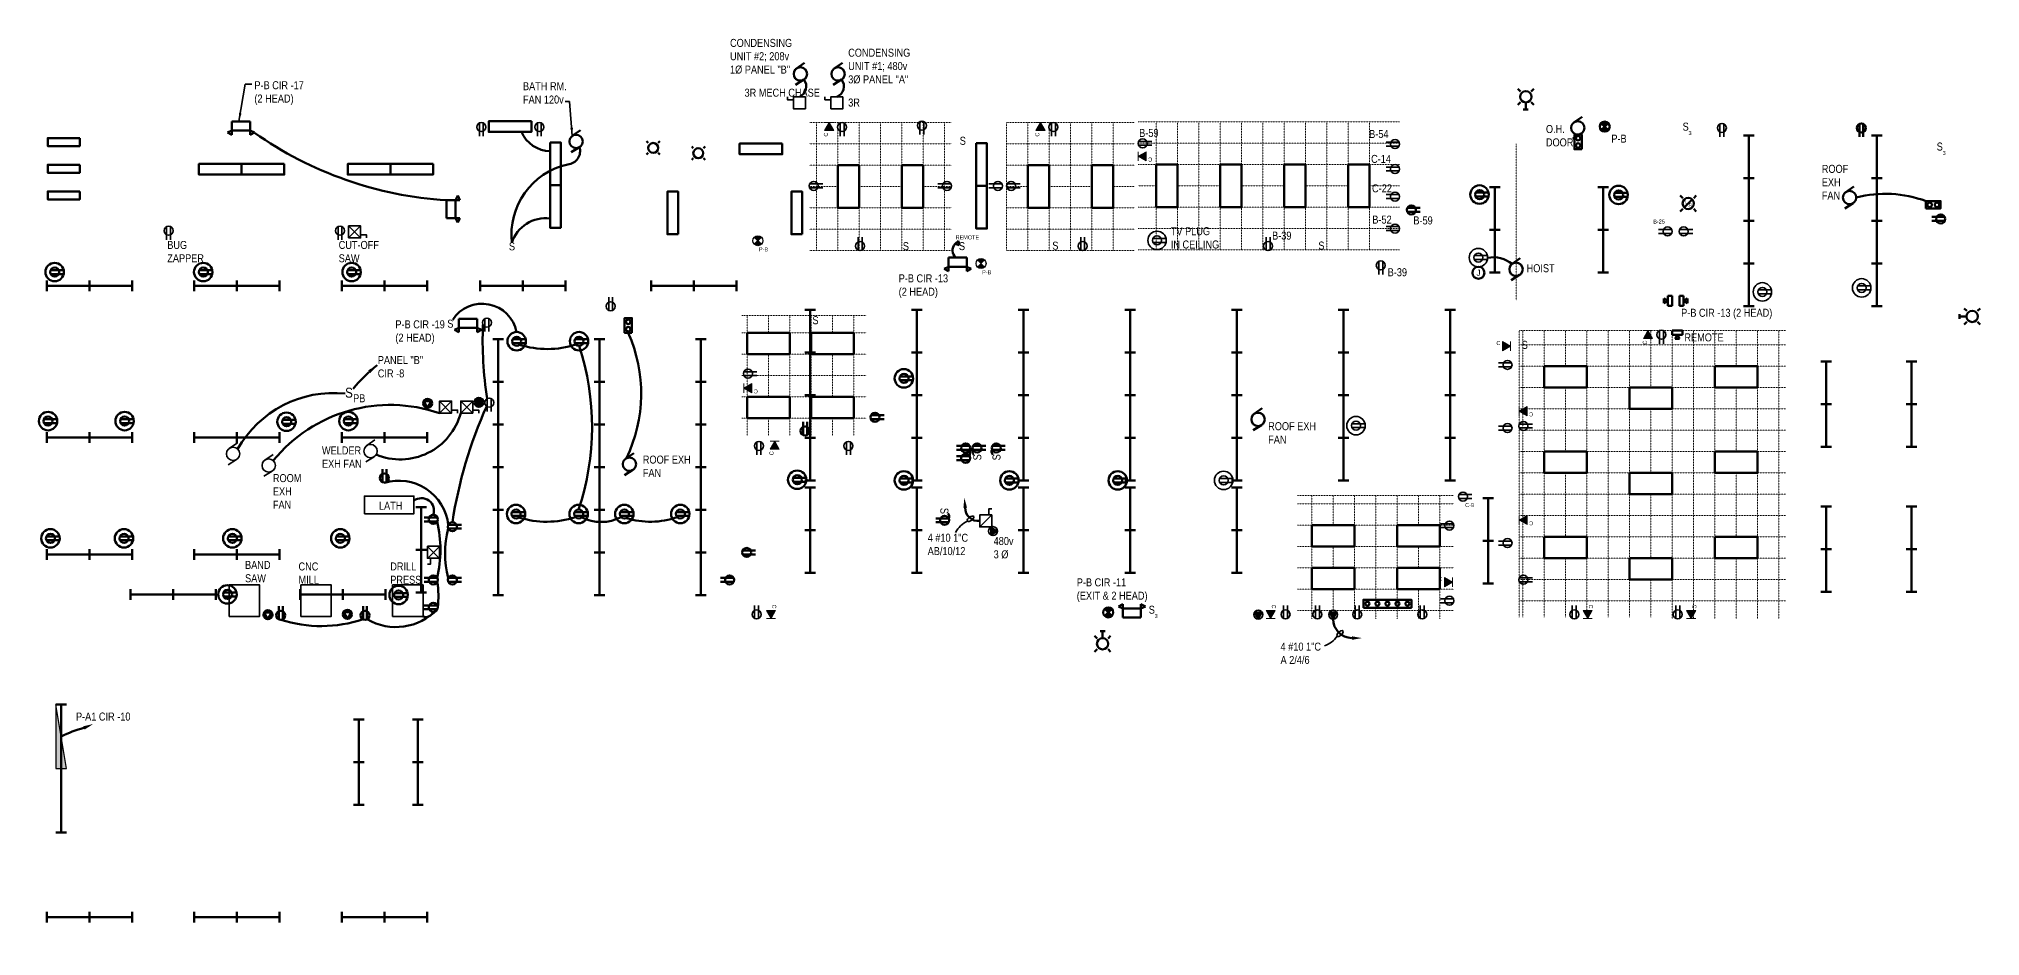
# Model space of a CAD drawing. Header units: inches. Extents: x 8 to 2211, y 16 to 2401.
# Drawn here: x 27 to 2211, y 1391 to 2401 of the extents above; entities that cross this region are included whole.
import ezdxf
from ezdxf.enums import TextEntityAlignment as Align

# ---------------------------------------------------------------- set-up
doc = ezdxf.new("R2010")
doc.units = ezdxf.units.IN
doc.header["$LTSCALE"] = 0.25
doc.header["$MEASUREMENT"] = 0
doc.linetypes.add('HIDDEN', pattern=[0.375, 0.25, -0.125])
for name, color, linetype, lineweight in [('A-CLNG', 13, 'HIDDEN', 15), ('E-LITE', 50, 'Continuous', 50), ('E-LITE-CIRC', 20, 'Continuous', 50), ('E-LITE-FLOR', 6, 'Continuous', 50), ('E-LITE-SWCH', 5, 'Continuous', 35), ('E-LITE-TEXT', 191, 'Continuous', 35), ('E-POWR', 4, 'Continuous', 50), ('E-POWR-CIRC', 4, 'Continuous', 50), ('E-POWR-DEVC', 2, 'Continuous', 35), ('E-POWR-IDEN', 3, 'Continuous', 35), ('E-POWR-RECP', 4, 'Continuous', 35)]:
    doc.layers.add(name, color=color, linetype=linetype, lineweight=lineweight)
doc.layers.add('E-LITE-EXIT', color=3, linetype='Continuous')
doc.layers.add('LG_SECDET', color=1, linetype='Continuous')
doc.styles.add('NOTE', font='ARIALN.TTF', dxfattribs={"height": 0.09375})
doc.styles.add('romans96', font='romans.shx', dxfattribs={"height": 9})
doc.dimstyles.new('pfe-dim-96', dxfattribs={"dimscale": 96, "dimtxt": 0.09375, "dimasz": 0.09375, "dimexe": 0.09375, "dimexo": 0.09375, "dimgap": 0.03, "dimtad": 1, "dimdec": 5, "dimzin": 2, "dimdsep": 46, "dimlunit": 4, "dimtxsty": 'romans96', "dimblk": 'ARCHTICK', "dimcen": 0.09, "dimdle": 0.09375, "dimclrd": 256, "dimclre": 256, "dimclrt": 256, "dimadec": 0, "dimazin": 0, "dimtfac": 0.8, "dimtdec": 5, "dimtofl": 0, "dimtmove": 0, "dimatfit": 3, "dimfxl": 1, "dimfrac": 1, "dimtolj": 1, "dimtzin": 0, "dimlwd": -1, "dimlwe": -1, "dimarcsym": 0})

# ---------------------------------------------------------------- blocks, each defined once
blk = doc.blocks.new('s1')
at = {"style": 'NOTE'}
blk.add_text('S', height=9, dxfattribs=at).set_placement((6.3, -0.1), align=Align.MIDDLE_CENTER)
blk = doc.blocks.new('s3')
at = {"style": 'NOTE'}
blk.add_text('S', height=9, dxfattribs=at).set_placement((6.3, -0.1), align=Align.MIDDLE_CENTER)
blk.add_text('3', height=4.5, dxfattribs=at).set_placement((9.5, -5), align=Align.TOP_LEFT)
blk = doc.blocks.new('emer')
for p, q in [((-6.8, 10.1), (-10.1, 8.4)), ((-10.1, 8.4), (-6.8, 6.8)), ((-6.8, 6.8), (-6.8, 10.1)), ((-6.8, 6.8), (-6.8, 0)), ((6.8, 6.8), (-6.8, 6.8)), ((-6.8, 0), (6.8, 0)), ((6.8, 6.8), (6.8, 10.1)), ((6.8, 10.1), (10.1, 8.4)), ((10.1, 8.4), (6.8, 6.8)), ((6.8, 0), (6.8, 6.8))]:
    blk.add_line(p, q)
blk = doc.blocks.new('120v')
for p, q in [((0.5, 2.2), (15.2, 2.2)), ((0.5, -2.2), (15.2, -2.2))]:
    blk.add_line(p, q)
blk.add_circle((5.1, 0), 5.06)
blk = doc.blocks.new('rec_ceiling')
blk.add_circle((0, 0), 10.372)
blk.add_blockref('120v', (-5.0625, 0))
blk = doc.blocks.new('motor')
at = {"linetype": 'Continuous'}
for p, q in [((-0.178, 0.256), (0.201, 0.519)), ((0.165, -0.266), (-0.224, -0.509))]:
    blk.add_line(p, q, dxfattribs=at)
blk.add_circle((0, -0.001), 0.313, dxfattribs=at)
at = {"style": 'NOTE'}
blk.add_attdef('HP', text='', height=0.0938, dxfattribs=at).set_placement((0, 0), align=Align.MIDDLE_CENTER)
blk = doc.blocks.new('stop')
blk.add_lwpolyline([(4.125, -16.5), (4.125, 0), (-4.125, 0), (-4.125, -16.5)], close=True)
for centre in [(0, -4.125), (0, -12.375)]:
    blk.add_circle(centre, 2.531)
blk = doc.blocks.new('sstrb')
for p, q in [((-0.127, 0.127), (-0.187, 0.187)), ((0.094, 0.094), (-0.094, -0.094)), ((0.127, 0.127), (0.187, 0.187)), ((-0.127, -0.127), (-0.187, -0.187)), ((0.127, -0.127), (0.187, -0.187))]:
    blk.add_line(p, q)
blk.add_circle((0, 0), 0.133)
at = {"style": 'NOTE'}
for s, p in [('L', (-0.047, 0.047)), ('S', (0.047, -0.047))]:
    blk.add_text(s, height=0.0938, dxfattribs=at).set_placement(p, align=Align.MIDDLE_CENTER)
blk = doc.blocks.new('jb')
blk.add_circle((0, 0), 0.0938)
at = {"linetype": 'Continuous'}
blk.add_text('J', height=0.0938, dxfattribs=at).set_placement((0, 0), align=Align.MIDDLE_CENTER)
blk = doc.blocks.new('comm1')
blk.add_hatch(color=6).paths.add_polyline_path([(0, 0), (-9, 5.2), (-9, -5.2)])
at = {"color": 7, "linetype": 'Continuous', "lineweight": 0}
for p, q in [((-9, -5.2), (-9, 5.2)), ((-9, 5.2), (0, 0)), ((0, 0), (-9, -5.2)), ((-0.2, 0.1), (-0.2, 0.1)), ((0, -5.2), (0, 5.2))]:
    blk.add_line(p, q, dxfattribs=at)
blk.add_point((-0.2, 0.1), dxfattribs=at)
blk.add_point((-0.2, 0.1), dxfattribs=at)
at = {"style": 'NOTE'}
blk.add_text('C', height=4.5, dxfattribs=at).set_placement((-11.3, 0), align=Align.BOTTOM_RIGHT)
blk = doc.blocks.new('480')
blk.add_hatch(color=3).paths.add_polyline_path([(0.7, 2.5), (5.1, -5.1), (9.4, 2.5)])
blk.add_lwpolyline([(5.1, -5.1), (9.4, 2.5), (0.7, 2.5)], close=True)
blk.add_circle((5.1, 0), 5.06)
blk = doc.blocks.new('ARROW')
at = {"flags": 128}
blk.add_lwpolyline([(0, 0, 0, 4, 0), (-11.4, 0, 4, 4, 0)], format="xyseb", dxfattribs=at)
blk = doc.blocks.new('DCONSW')
at = {"flags": 128}
for points in [[(-0.125, 0.25), (-0.125, 0), (0.125, 0), (0.125, 0.25), (-0.125, 0.25)], [(0.125, 0.1875), (0.25, 0.1875), (0.25, 0.25)]]:
    blk.add_lwpolyline(points, dxfattribs=at)
blk = doc.blocks.new('125mos')
blk.add_lwpolyline([(-27, -4.5), (27, -4.5), (27, 4.5), (-27, 4.5)], close=True)
for centre in [(-22.5, 0), (-11.25, 0), (0, 0), (11.25, 0), (22.5, 0)]:
    blk.add_circle(centre, 2.25)
blk = doc.blocks.new('208v3')
h = blk.add_hatch(color=3)
h.paths.add_polyline_path([(10.1, 0, 0.131652), (9.4, 2.5), (5.1, -5.1, 0.414214)])
h.paths.add_polyline_path([(0.7, 2.5), (9.4, 2.5, 0.57735)])
h.paths.add_polyline_path([(0.7, 2.5, 0.131652), (0, 0, 0.414214), (5.1, -5.1)])
blk.add_lwpolyline([(5.1, -5.1), (9.4, 2.5), (0.7, 2.5)], close=True)
blk.add_circle((5.1, 0), 5.06)
blk = doc.blocks.new('_ArchTick')
at = {"color": 0, "linetype": 'ByBlock', "lineweight": 9, "const_width": 0.15}
blk.add_lwpolyline([(-0.5, -0.5), (0.5, 0.5)], dxfattribs=at)

msp = doc.modelspace()

# ---------------------------------------------------------------- hatches: boundary and pattern name
h = msp.add_hatch(color=2)
h.paths.add_polyline_path([(836.2, 2173.6), (832.2, 2169.6, 0.414214), (840.2, 2169.6)])
h.paths.add_polyline_path([(840.2, 2177.6, 0.414214), (832.2, 2177.6), (836.2, 2173.6)])
h = msp.add_hatch(color=2)
h.paths.add_polyline_path([(1087.2, 2147.9), (1083.3, 2143.9, 0.414214), (1091.2, 2143.9)])
h.paths.add_polyline_path([(1091.2, 2151.9, 0.414214), (1083.3, 2151.9), (1087.2, 2147.9)])
at = {"layer": 'E-LITE-EXIT'}
msp.add_hatch(color=256, dxfattribs=at).paths.add_polyline_path([(58.6, 1579.7), (46.6, 1651.7), (46.6, 1579.7)])
at = {"layer": 'E-LITE-FLOR'}
h = msp.add_hatch(color=2, dxfattribs=at)
h.paths.add_polyline_path([(1788.7, 2301.9), (1784.8, 2297.9, 0.414214), (1792.7, 2297.9)])
h.paths.add_polyline_path([(1792.7, 2305.9, 0.414214), (1784.8, 2305.9), (1788.7, 2301.9)])
h = msp.add_hatch(color=2, dxfattribs=at)
h.paths.add_polyline_path([(1230.3, 1755.4), (1226.4, 1751.4, 0.414214), (1234.3, 1751.4)])
h.paths.add_polyline_path([(1234.3, 1759.3, 0.414214), (1226.4, 1759.3), (1230.3, 1755.4)])

# ---------------------------------------------------------------- linework, layer by layer
at = {"color": 7, "linetype": 'Continuous'}
for p, q in [((832.2, 2169.6), (840.2, 2177.6)), ((840.2, 2169.6), (832.2, 2177.6)), ((1083.3, 2143.9), (1091.2, 2151.9)), ((1091.2, 2143.9), (1083.3, 2151.9))]:
    msp.add_line(p, q, dxfattribs=at)
for centre in [(836.2, 2173.6), (1087.2, 2147.9)]:
    msp.add_circle(centre, 5.62, dxfattribs=at)
at = {"layer": 'A-CLNG'}
for p, q in [((1054, 2306.5), (894, 2306.5)), ((902, 2162.5), (902, 2306.5)), ((926, 2162.5), (926, 2306.5)), ((950, 2162.5), (950, 2306.5)), ((974, 2162.5), (974, 2306.5)), ((998, 2162.5), (998, 2306.5)), ((1022, 2162.5), (1022, 2306.5)), ((1022, 2162.5), (1022, 2306.5)), ((1046, 2162.5), (1046, 2306.5)), ((1260, 2306.5), (1116, 2306.5)), ((1116, 2162.5), (1116, 2306.5)), ((1140, 2162.5), (1140, 2306.5)), ((1164, 2162.5), (1164, 2306.5)), ((1188, 2162.5), (1188, 2306.5)), ((1212, 2162.5), (1212, 2306.5)), ((1236, 2162.5), (1236, 2306.5)), ((1558, 2307.2), (1264, 2307.2)), ((1284.3, 2163.2), (1284.3, 2307.2)), ((1308.3, 2163.2), (1308.3, 2307.2)), ((1332.3, 2163.2), (1332.3, 2307.2)), ((1356.3, 2163.2), (1356.3, 2307.2)), ((1380.3, 2163.2), (1380.3, 2307.2)), ((1404.3, 2163.2), (1404.3, 2307.2)), ((1428.3, 2163.2), (1428.3, 2307.2)), ((1452.3, 2163.2), (1452.3, 2307.2)), ((1476.3, 2163.2), (1476.3, 2307.2)), ((1500.3, 2163.2), (1500.3, 2307.2)), ((1524.3, 2163.2), (1524.3, 2307.2)), ((1054, 2282.5), (894, 2282.5)), ((1260, 2282.5), (1116, 2282.5)), ((1558, 2283.2), (1264, 2283.2)), ((1689, 2282.4), (1689, 2106.6)), ((1054, 2258.5), (894, 2258.5)), ((1260, 2258.5), (1116, 2258.5)), ((1558, 2259.2), (1264, 2259.2)), ((926, 2234.5), (894, 2234.5)), ((998, 2234.5), (950, 2234.5)), ((1054, 2234.5), (1022, 2234.5)), ((1140, 2234.5), (1116, 2234.5)), ((1209.9, 2234.5), (1164, 2234.5)), ((1260, 2234.5), (1236, 2234.5)), ((1284.3, 2235.2), (1264, 2235.2)), ((1356.3, 2235.2), (1308.3, 2235.2)), ((1428.3, 2235.2), (1380.3, 2235.2)), ((1500.3, 2235.2), (1452.3, 2235.2)), ((1558, 2235.2), (1524.3, 2235.2)), ((1054, 2210.5), (894, 2210.5)), ((1260, 2210.5), (1116, 2210.5)), ((1558, 2211.2), (1264, 2211.2)), ((1054, 2186.5), (894, 2186.5)), ((1260, 2186.5), (1116, 2186.5)), ((1558, 2187.2), (1264, 2187.2)), ((1054, 2162.5), (894, 2162.5)), ((1260, 2162.5), (1116, 2162.5)), ((1558, 2163.2), (1264, 2163.2)), ((958, 2089.5), (818, 2089.5)), ((824, 1954.5), (824, 2089.5)), ((848, 2070), (848, 2089.5)), ((872, 1954.5), (872, 2089.5)), ((896, 1954.5), (896, 2089.5)), ((920, 2070), (920, 2089.5)), ((944, 1954.5), (944, 2089.5)), ((958, 2070), (818, 2070)), ((1692.5, 2072.5), (1692.5, 1750.2)), ((1692.5, 2072.5), (1992.2, 2072.5)), ((1692.5, 2056.5), (1992.2, 2056.5)), ((1696.5, 2072.5), (1696.5, 1750.2)), ((1720.5, 2072.5), (1720.5, 1750.2)), ((1744.5, 2072.5), (1744.5, 2032.5)), ((1768.5, 2072.5), (1768.5, 1750.2)), ((1792.5, 2072.5), (1792.5, 1750.2)), ((1816.5, 2072.5), (1816.5, 1750.2)), ((1840.5, 2072.5), (1840.5, 2008.5)), ((1864.5, 2072.5), (1864.5, 1748)), ((1888.5, 2072.5), (1888.5, 1748)), ((1912.5, 2072.5), (1912.5, 1748)), ((1936.5, 2072.5), (1936.5, 2032.5)), ((1960.5, 2072.5), (1960.5, 1748)), ((1984.5, 2072.5), (1984.5, 1748)), ((1992.2, 2072.5), (1992.2, 2072.5)), ((958, 2046), (818, 2046)), ((848, 1998), (848, 2046)), ((920, 1998), (920, 2046)), ((1692.5, 2032.5), (1992.2, 2032.5)), ((958, 2022), (818, 2022)), ((958, 1998), (818, 1998)), ((1692.5, 2008.5), (1992.2, 2008.5)), ((1744.5, 2008.5), (1744.5, 1936.5)), ((1936.5, 2008.5), (1936.5, 1936.5)), ((958, 1974), (818, 1974)), ((848, 1954.5), (848, 1974)), ((920, 1954.5), (920, 1974)), ((1692.5, 1984.5), (1992.2, 1984.5)), ((1840.5, 1984.5), (1840.5, 1912.5)), ((1692.5, 1960.5), (1992.2, 1960.5)), ((1692.5, 1936.5), (1992.2, 1936.5)), ((1692.5, 1912.5), (1992.2, 1912.5)), ((1744.5, 1912.5), (1744.5, 1840.5)), ((1936.5, 1912.5), (1936.5, 1840.5)), ((1619.2, 1887), (1443.2, 1887)), ((1459.2, 1887), (1459.2, 1748)), ((1483.2, 1887), (1483.2, 1853.7)), ((1507.2, 1887), (1507.2, 1748)), ((1531.2, 1887), (1531.2, 1748)), ((1555.2, 1887), (1555.2, 1748)), ((1579.2, 1887), (1579.2, 1853.7)), ((1603.2, 1887), (1603.2, 1748)), ((1692.5, 1888.5), (1992.2, 1888.5)), ((1840.5, 1888.5), (1840.5, 1816.5)), ((1619.2, 1877.7), (1443.2, 1877.7)), ((1692.5, 1864.5), (1992.2, 1864.5)), ((1619.2, 1853.7), (1443.2, 1853.7)), ((1692.5, 1840.5), (1992.2, 1840.5)), ((1619.2, 1829.7), (1443.2, 1829.7)), ((1483.2, 1829.7), (1483.2, 1805.7)), ((1579.2, 1829.7), (1579.2, 1805.7)), ((1692.5, 1816.5), (1992.2, 1816.5)), ((1744.5, 1816.5), (1744.5, 1750.2)), ((1936.5, 1816.5), (1936.5, 1748)), ((1619.2, 1805.7), (1443.2, 1805.7)), ((1692.5, 1792.5), (1992.2, 1792.5)), ((1840.5, 1792.5), (1840.5, 1750.2)), ((1619.2, 1781.7), (1443.2, 1781.7)), ((1483.2, 1781.7), (1483.2, 1748)), ((1579.2, 1781.7), (1579.2, 1748)), ((1619.2, 1757.7), (1443.2, 1757.7)), ((1692.5, 1768.5), (1992.2, 1768.5))]:
    msp.add_line(p, q, dxfattribs=at)
at = {"layer": 'E-LITE'}
for p, q in [((712.9, 2283.6), (711, 2285.4)), ((712.9, 2272.3), (711, 2270.4)), ((724.2, 2283.6), (726, 2285.4)), ((724.2, 2272.3), (726, 2270.4)), ((763.6, 2277.6), (761.8, 2279.5)), ((774.9, 2277.6), (776.8, 2279.5)), ((763.6, 2266.3), (761.8, 2264.5)), ((774.9, 2266.3), (776.8, 2264.5))]:
    msp.add_line(p, q, dxfattribs=at)
for centre in [(718.5, 2277.9), (769.2, 2272)]:
    msp.add_circle(centre, 5.62, dxfattribs=at)
at = {"layer": 'E-LITE-CIRC'}
for centre, radius, start, end in [((603.6, 2310.5), 36.3, 203.5517, 268.2288), ((597.3, 2159.3), 39.6, 82.4494, 162.6649)]:
    msp.add_arc(centre, radius, start, end, dxfattribs=at)
at = {"layer": 'E-LITE-EXIT'}
for p, q in [((58.6, 1579.7), (46.6, 1651.7)), ((46.6, 1651.7), (46.6, 1579.7)), ((46.6, 1579.7), (58.6, 1579.7))]:
    msp.add_line(p, q, dxfattribs=at)
at = {"layer": 'E-LITE-FLOR'}
for p, q in [((1693.9, 2341.6), (1691, 2344.5)), ((1706.1, 2341.6), (1709, 2344.5)), ((1693.9, 2329.4), (1691, 2326.5)), ((1702.8, 2321.3), (1697.2, 2321.3)), ((1700, 2329.1), (1700, 2321.3)), ((1706.1, 2329.4), (1709, 2326.5)), ((1945, 2292), (1957, 2292)), ((1951, 2292), (1951, 2100)), ((2089, 2292), (2101, 2292)), ((2095, 2292), (2095, 2100)), ((1659.3, 2233.8), (1671.3, 2233.8)), ((1665.3, 2233.8), (1665.3, 2137.8)), ((1781, 2233.8), (1793, 2233.8)), ((1787, 2233.8), (1787, 2137.8)), ((1945, 2244), (1957, 2244)), ((2089, 2244), (2101, 2244)), ((1659.3, 2185.8), (1671.3, 2185.8)), ((1781, 2185.8), (1793, 2185.8)), ((1945, 2196), (1957, 2196)), ((2089, 2196), (2101, 2196)), ((1058, 2170), (1061.8, 2173.4)), ((1058, 2170), (1062.8, 2168.4)), ((1062.8, 2168.4), (1061.8, 2173.4)), ((1945, 2148), (1957, 2148)), ((2089, 2148), (2101, 2148)), ((36.4, 2128.9), (36.4, 2116.9)), ((132.4, 2122.9), (36.4, 2122.9)), ((84.4, 2128.9), (84.4, 2116.9)), ((132.4, 2128.9), (132.4, 2116.9)), ((202.2, 2128.9), (202.2, 2116.9)), ((298.2, 2122.9), (202.2, 2122.9)), ((250.2, 2128.9), (250.2, 2116.9)), ((298.2, 2128.9), (298.2, 2116.9)), ((368.1, 2128.9), (368.1, 2116.9)), ((464.1, 2122.9), (368.1, 2122.9)), ((416.1, 2128.9), (416.1, 2116.9)), ((464.1, 2128.9), (464.1, 2116.9)), ((524, 2128.9), (524, 2116.9)), ((620, 2122.9), (524, 2122.9)), ((572, 2128.9), (572, 2116.9)), ((620, 2128.9), (620, 2116.9)), ((716, 2128.9), (716, 2116.9)), ((812, 2122.9), (716, 2122.9)), ((764, 2128.9), (764, 2116.9)), ((812, 2128.9), (812, 2116.9)), ((1659.3, 2137.8), (1671.3, 2137.8)), ((1781, 2137.8), (1793, 2137.8)), ((1859.7, 2105.9), (1855.4, 2108.5)), ((1855.4, 2108.5), (1855.4, 2103.4)), ((1859.7, 2105.9), (1855.4, 2103.4)), ((1864.5, 2111.7), (1859.7, 2111.7)), ((1859.7, 2111.7), (1859.7, 2100.2)), ((1859.7, 2100.2), (1864.5, 2100.2)), ((1864.5, 2100.2), (1864.5, 2111.7)), ((1872.7, 2100.2), (1872.7, 2111.7)), ((1872.7, 2111.7), (1877.5, 2111.7)), ((1877.5, 2100.2), (1872.7, 2100.2)), ((1877.5, 2111.7), (1877.5, 2100.2)), ((1877.5, 2105.9), (1881.8, 2108.5)), ((1877.5, 2105.9), (1881.8, 2103.4)), ((1881.8, 2108.5), (1881.8, 2103.4)), ((1945, 2100), (1957, 2100)), ((2089, 2100), (2101, 2100)), ((2196, 2094.5), (2193.1, 2097.4)), ((2208.2, 2094.5), (2211.1, 2097.4)), ((888.9, 2095.8), (900.9, 2095.8)), ((894.9, 2095.8), (894.9, 1903.8)), ((1008.9, 2095.8), (1020.9, 2095.8)), ((1014.9, 2095.8), (1014.9, 1903.8)), ((1128.9, 2095.8), (1140.9, 2095.8)), ((1134.9, 2095.8), (1134.9, 1903.8)), ((1248.9, 2095.8), (1260.9, 2095.8)), ((1254.9, 2095.8), (1254.9, 1903.8)), ((1368.9, 2095.8), (1380.9, 2095.8)), ((1374.9, 2095.8), (1374.9, 1903.8)), ((1488.9, 2095.8), (1500.9, 2095.8)), ((1494.9, 2095.8), (1494.9, 1903.8)), ((1608.9, 2095.8), (1620.9, 2095.8)), ((1614.9, 2095.8), (1614.9, 1903.8)), ((2187.9, 2091.1), (2187.9, 2085.6)), ((2195.7, 2088.4), (2187.9, 2088.4)), ((2196, 2082.3), (2193.1, 2079.4)), ((2208.2, 2082.3), (2211.1, 2079.4)), ((538, 2062.7), (550, 2062.7)), ((544, 2062.7), (544, 1774.7)), ((652, 2062.7), (664, 2062.7)), ((658, 2062.7), (658, 1774.7)), ((766, 2062.7), (778, 2062.7)), ((772, 2062.7), (772, 1774.7)), ((1876.1, 2072.5), (1864.6, 2072.5)), ((1864.6, 2072.5), (1864.6, 2067.7)), ((1864.6, 2067.7), (1876.1, 2067.7)), ((1870.3, 2067.7), (1867.8, 2063.3)), ((1867.8, 2063.3), (1872.8, 2063.3)), ((1870.3, 2067.7), (1872.8, 2063.3)), ((1876.1, 2067.7), (1876.1, 2072.5)), ((888.9, 2047.8), (900.9, 2047.8)), ((1008.9, 2047.8), (1020.9, 2047.8)), ((1128.9, 2047.8), (1140.9, 2047.8)), ((1248.9, 2047.8), (1260.9, 2047.8)), ((1368.9, 2047.8), (1380.9, 2047.8)), ((1488.9, 2047.8), (1500.9, 2047.8)), ((1608.9, 2047.8), (1620.9, 2047.8)), ((2031.8, 2037.5), (2043.8, 2037.5)), ((2037.8, 2037.5), (2037.8, 1941.5)), ((2127.8, 2037.5), (2139.8, 2037.5)), ((2133.8, 2037.5), (2133.8, 1941.5)), ((538, 2014.7), (550, 2014.7)), ((652, 2014.7), (664, 2014.7)), ((766, 2014.7), (778, 2014.7)), ((888.9, 1999.8), (900.9, 1999.8)), ((1008.9, 1999.8), (1020.9, 1999.8)), ((1128.9, 1999.8), (1140.9, 1999.8)), ((1248.9, 1999.8), (1260.9, 1999.8)), ((1368.9, 1999.8), (1380.9, 1999.8)), ((1488.9, 1999.8), (1500.9, 1999.8)), ((1608.9, 1999.8), (1620.9, 1999.8)), ((2031.8, 1989.5), (2043.8, 1989.5)), ((2127.8, 1989.5), (2139.8, 1989.5)), ((538, 1966.7), (550, 1966.7)), ((652, 1966.7), (664, 1966.7)), ((766, 1966.7), (778, 1966.7)), ((36.4, 1958), (36.4, 1946)), ((132.4, 1952), (36.4, 1952)), ((84.4, 1958), (84.4, 1946)), ((132.4, 1958), (132.4, 1946)), ((202.2, 1958), (202.2, 1946)), ((298.2, 1952), (202.2, 1952)), ((250.2, 1958), (250.2, 1946)), ((298.2, 1958), (298.2, 1946)), ((368.1, 1958), (368.1, 1946)), ((464.1, 1952), (368.1, 1952)), ((416.1, 1958), (416.1, 1946)), ((464.1, 1958), (464.1, 1946)), ((888.9, 1951.8), (900.9, 1951.8)), ((1008.9, 1951.8), (1020.9, 1951.8)), ((1128.9, 1951.8), (1140.9, 1951.8)), ((1248.9, 1951.8), (1260.9, 1951.8)), ((1368.9, 1951.8), (1380.9, 1951.8)), ((1488.9, 1951.8), (1500.9, 1951.8)), ((1608.9, 1951.8), (1620.9, 1951.8)), ((2031.8, 1941.5), (2043.8, 1941.5)), ((2127.8, 1941.5), (2139.8, 1941.5)), ((538, 1918.7), (550, 1918.7)), ((652, 1918.7), (664, 1918.7)), ((766, 1918.7), (778, 1918.7)), ((888.9, 1903.8), (900.9, 1903.8)), ((1008.9, 1903.8), (1020.9, 1903.8)), ((1128.9, 1903.8), (1140.9, 1903.8)), ((1248.9, 1903.8), (1260.9, 1903.8)), ((1368.9, 1903.8), (1380.9, 1903.8)), ((1488.9, 1903.8), (1500.9, 1903.8)), ((1608.9, 1903.8), (1620.9, 1903.8)), ((888.9, 1895.8), (900.9, 1895.8)), ((894.9, 1895.8), (894.9, 1799.8)), ((1008.9, 1895.8), (1020.9, 1895.8)), ((1014.9, 1895.8), (1014.9, 1799.8)), ((1128.9, 1895.8), (1140.9, 1895.8)), ((1134.9, 1895.8), (1134.9, 1799.8)), ((1248.9, 1895.8), (1260.9, 1895.8)), ((1254.9, 1895.8), (1254.9, 1799.8)), ((1368.9, 1895.8), (1380.9, 1895.8)), ((1374.9, 1895.8), (1374.9, 1799.8)), ((1651.7, 1883.8), (1663.7, 1883.8)), ((1657.7, 1883.8), (1657.7, 1787.8)), ((451.3, 1873.6), (463.3, 1873.6)), ((457.3, 1873.6), (457.3, 1777.6)), ((538, 1870.7), (550, 1870.7)), ((652, 1870.7), (664, 1870.7)), ((766, 1870.7), (778, 1870.7)), ((2031.8, 1874.4), (2043.8, 1874.4)), ((2037.8, 1778.4), (2037.8, 1874.4)), ((2127.8, 1874.4), (2139.8, 1874.4)), ((2133.8, 1778.4), (2133.8, 1874.4)), ((888.9, 1847.8), (900.9, 1847.8)), ((1008.9, 1847.8), (1020.9, 1847.8)), ((1128.9, 1847.8), (1140.9, 1847.8)), ((1248.9, 1847.8), (1260.9, 1847.8)), ((1368.9, 1847.8), (1380.9, 1847.8)), ((1651.7, 1835.8), (1663.7, 1835.8)), ((36.4, 1826.5), (36.4, 1814.5)), ((132.4, 1820.5), (36.4, 1820.5)), ((84.4, 1826.5), (84.4, 1814.5)), ((132.4, 1826.5), (132.4, 1814.5)), ((202.2, 1826.5), (202.2, 1814.5)), ((298.2, 1820.5), (202.2, 1820.5)), ((250.2, 1826.5), (250.2, 1814.5)), ((298.2, 1826.5), (298.2, 1814.5)), ((451.3, 1825.6), (463.3, 1825.6)), ((538, 1822.7), (550, 1822.7)), ((652, 1822.7), (664, 1822.7)), ((766, 1822.7), (778, 1822.7)), ((2031.8, 1826.4), (2043.8, 1826.4)), ((2127.8, 1826.4), (2139.8, 1826.4)), ((888.9, 1799.8), (900.9, 1799.8)), ((1008.9, 1799.8), (1020.9, 1799.8)), ((1128.9, 1799.8), (1140.9, 1799.8)), ((1248.9, 1799.8), (1260.9, 1799.8)), ((1368.9, 1799.8), (1380.9, 1799.8)), ((130.6, 1769.7), (130.6, 1781.7)), ((130.6, 1775.7), (226.6, 1775.7)), ((178.6, 1769.7), (178.6, 1781.7)), ((226.6, 1769.7), (226.6, 1781.7)), ((321.2, 1769.7), (321.2, 1781.7)), ((321.2, 1775.7), (417.2, 1775.7)), ((369.2, 1769.7), (369.2, 1781.7)), ((417.2, 1769.7), (417.2, 1781.7)), ((451.3, 1777.6), (463.3, 1777.6)), ((538, 1774.7), (550, 1774.7)), ((652, 1774.7), (664, 1774.7)), ((766, 1774.7), (778, 1774.7)), ((1651.7, 1787.8), (1663.7, 1787.8)), ((2031.8, 1778.4), (2043.8, 1778.4)), ((2127.8, 1778.4), (2139.8, 1778.4)), ((1217.9, 1726.2), (1215, 1729.1)), ((1221.2, 1734.3), (1226.8, 1734.3)), ((1224, 1726.4), (1224, 1734.3)), ((1230.1, 1726.2), (1233, 1729.1)), ((1217.9, 1714), (1215, 1711.1)), ((1230.1, 1714), (1233, 1711.1)), ((46.6, 1651.7), (58.6, 1651.7)), ((52.6, 1651.7), (52.6, 1507.7)), ((381.4, 1634.9), (393.4, 1634.9)), ((387.4, 1634.9), (387.4, 1538.9)), ((447.8, 1634.9), (459.8, 1634.9)), ((453.8, 1634.9), (453.8, 1538.9)), ((381.4, 1586.9), (393.4, 1586.9)), ((447.8, 1586.9), (459.8, 1586.9)), ((381.4, 1538.9), (393.4, 1538.9)), ((447.8, 1538.9), (459.8, 1538.9)), ((46.6, 1507.7), (58.6, 1507.7)), ((36.4, 1418.4), (36.4, 1406.4)), ((132.4, 1412.4), (36.4, 1412.4)), ((84.4, 1418.4), (84.4, 1406.4)), ((132.4, 1418.4), (132.4, 1406.4)), ((202.2, 1418.4), (202.2, 1406.4)), ((298.2, 1412.4), (202.2, 1412.4)), ((250.2, 1418.4), (250.2, 1406.4)), ((298.2, 1418.4), (298.2, 1406.4)), ((368.1, 1418.4), (368.1, 1406.4)), ((464.1, 1412.4), (368.1, 1412.4)), ((416.1, 1418.4), (416.1, 1406.4)), ((464.1, 1418.4), (464.1, 1406.4))]:
    msp.add_line(p, q, dxfattribs=at)
at = {"layer": 'E-LITE-FLOR', "color": 7, "linetype": 'Continuous'}
for p, q in [((1784.8, 2297.9), (1792.7, 2305.9)), ((1792.7, 2297.9), (1784.8, 2305.9)), ((1226.4, 1751.4), (1234.3, 1759.3)), ((1234.3, 1751.4), (1226.4, 1759.3))]:
    msp.add_line(p, q, dxfattribs=at)
at = {"layer": 'E-LITE-FLOR'}
for points in [[(581.4, 2308), (581.4, 2296), (533.4, 2296), (533.4, 2308)], [(73.4, 2289.1), (73.4, 2280.1), (37.4, 2280.1), (37.4, 2289.1)], [(602.5, 2284.1), (614.5, 2284.1), (614.5, 2236.1), (602.5, 2236.1)], [(863.7, 2282.9), (863.7, 2270.9), (815.7, 2270.9), (815.7, 2282.9)], [(1081.8, 2283.2), (1093.8, 2283.2), (1093.8, 2235.2), (1081.8, 2235.2)], [(73.4, 2259.1), (73.4, 2250.1), (37.4, 2250.1), (37.4, 2259.1)], [(255.4, 2259.9), (255.4, 2247.9), (207.4, 2247.9), (207.4, 2259.9)], [(303.4, 2259.9), (303.4, 2247.9), (255.4, 2247.9), (255.4, 2259.9)], [(422.9, 2259.9), (422.9, 2247.9), (374.9, 2247.9), (374.9, 2259.9)], [(470.9, 2259.9), (470.9, 2247.9), (422.9, 2247.9), (422.9, 2259.9)], [(73.4, 2229.1), (73.4, 2220.1), (37.4, 2220.1), (37.4, 2229.1)], [(602.5, 2236.1), (614.5, 2236.1), (614.5, 2188.1), (602.5, 2188.1)], [(746.4, 2180.8), (734.4, 2180.8), (734.4, 2228.8), (746.4, 2228.8)], [(886, 2180.8), (874, 2180.8), (874, 2228.8), (886, 2228.8)], [(1081.8, 2235.2), (1093.8, 2235.2), (1093.8, 2187.2), (1081.8, 2187.2)]]:
    msp.add_lwpolyline(points, close=True, dxfattribs=at)
at = {"layer": 'E-LITE-FLOR', "flags": 128}
for points in [[(950, 2258.5), (950, 2210.5), (926, 2210.5), (926, 2258.5)], [(1022, 2258.5), (1022, 2210.5), (998, 2210.5), (998, 2258.5)], [(1164, 2258.5), (1164, 2210.5), (1140, 2210.5), (1140, 2258.5)], [(1236, 2258.5), (1236, 2210.5), (1212, 2210.5), (1212, 2258.5)], [(1308.3, 2259.2), (1308.3, 2211.2), (1284.3, 2211.2), (1284.3, 2259.2)], [(1380.3, 2259.2), (1380.3, 2211.2), (1356.3, 2211.2), (1356.3, 2259.2)], [(1452.3, 2259.2), (1452.3, 2211.2), (1428.3, 2211.2), (1428.3, 2259.2)], [(1524.3, 2259.2), (1524.3, 2211.2), (1500.3, 2211.2), (1500.3, 2259.2)], [(824, 2070), (872, 2070), (872, 2046), (824, 2046)], [(896, 2070), (944, 2070), (944, 2046), (896, 2046)], [(1720.5, 2032.5), (1768.5, 2032.5), (1768.5, 2008.5), (1720.5, 2008.5)], [(1912.5, 2032.5), (1960.5, 2032.5), (1960.5, 2008.5), (1912.5, 2008.5)], [(824, 1998), (872, 1998), (872, 1974), (824, 1974)], [(896, 1998), (944, 1998), (944, 1974), (896, 1974)], [(1816.5, 2008.5), (1864.5, 2008.5), (1864.5, 1984.5), (1816.5, 1984.5)], [(1720.5, 1936.5), (1768.5, 1936.5), (1768.5, 1912.5), (1720.5, 1912.5)], [(1912.5, 1936.5), (1960.5, 1936.5), (1960.5, 1912.5), (1912.5, 1912.5)], [(1816.5, 1912.5), (1864.5, 1912.5), (1864.5, 1888.5), (1816.5, 1888.5)], [(1459.2, 1853.7), (1507.2, 1853.7), (1507.2, 1829.7), (1459.2, 1829.7)], [(1555.2, 1853.7), (1603.2, 1853.7), (1603.2, 1829.7), (1555.2, 1829.7)], [(1720.5, 1840.5), (1768.5, 1840.5), (1768.5, 1816.5), (1720.5, 1816.5)], [(1912.5, 1840.5), (1960.5, 1840.5), (1960.5, 1816.5), (1912.5, 1816.5)], [(1816.5, 1816.5), (1864.5, 1816.5), (1864.5, 1792.5), (1816.5, 1792.5)], [(1459.2, 1805.7), (1507.2, 1805.7), (1507.2, 1781.7), (1459.2, 1781.7)], [(1555.2, 1805.7), (1603.2, 1805.7), (1603.2, 1781.7), (1555.2, 1781.7)]]:
    msp.add_lwpolyline(points, close=True, dxfattribs=at)
at = {"layer": 'E-LITE-FLOR'}
for centre, radius in [((1700, 2335.5), 6.36), ((1788.7, 2301.9), 5.62), ((2202.1, 2088.4), 6.36), ((1230.3, 1755.4), 5.62), ((1224, 1720.1), 6.36)]:
    msp.add_circle(centre, radius, dxfattribs=at)
for centre, radius, start, end in [((511.5, 2637.1), 418.7, 234.7699, 266.5016), ((1066, 2162.7), 10.8, 137.4381, 229.5144), ((1662.9, 2119.1), 35.8, 52.464, 99.3907), ((1075.8, 1942.6), 4.56, 251.1455, 298.8946), ((1057.5, 1934.7), 17.2, 347.9058, 12.0942), ((1082.5, 1936.3), 5.02, 152.5353, 226.0352), ((1104.1, 1936.3), 5.02, 152.5353, 226.0352), ((457.8, 1869.8), 14.1, 340.1853, 127.3831), ((334.3, 1825.9), 144.8, 347.329, 12.671), ((1046.5, 1863.2), 5.02, 332.5353, 46.0352), ((1084.2, 1873), 14.8, 179.1061, 276.1758), ((378.3, 1773.6), 98.6, 352.727, 9.3892), ((345, 1888), 148, 252.0972, 288.5555), ((429, 1803), 64.1, 239.5869, 316.534), ((462.8, 1758.9), 8.71, 248.3615, 341.0913), ((1504.8, 1748), 21.5, 180.2167, 268.7123), ((105.8, 1515.2), 113.6, 104.1081, 117.8807)]:
    msp.add_arc(centre, radius, start, end, dxfattribs=at)
at = {"layer": 'E-POWR'}
for centre, radius, start, end in [((2104.6, 2095.6), 130.7, 69.6006, 104.5605), ((536.8, 2001.7), 168.1, 334.2916, 23.9671)]:
    msp.add_arc(centre, radius, start, end, dxfattribs=at)
at = {"layer": 'E-POWR-CIRC'}
for centre, radius, start, end in [((878.1, 2347.1), 12.6, 292.3146, 37.7958), ((920.4, 2347.1), 12.6, 292.3146, 37.7958), ((621.1, 2274.6), 15.2, 274.9016, 16.7286), ((639.7, 2180.5), 80.7, 102.3796, 186.7317), ((526.1, 2063.2), 39.5, 11.1356, 147.0374), ((951.5, 2061.9), 424.9, 177.6941, 188.9286), ((599.2, 2154.5), 102.8, 252.3116, 288.3317), ((357.2, 1964.1), 292.5, 341.482, 18.1912), ((512.7, 1899.9), 169.7, 128.1442, 140.9103), ((359.1, 1878.1), 124.1, 84.0365, 150.53), ((422.9, 1819.1), 169.7, 70.9905, 140.9103), ((999.1, 1777.8), 512.7, 155.8828, 171.1232), ((433.8, 1998.2), 70.7, 247.5382, 344.7966), ((432, 1847.2), 56.4, 6.9366, 106.2395), ((598.6, 1960.2), 102.8, 252.3116, 288.3317), ((659.9, 1905.2), 48.1, 242.8909, 297.7343), ((715.2, 1947.8), 90.4, 252.59, 289.4529), ((594.7, 1821.9), 110.3, 165.4539, 194.5461)]:
    msp.add_arc(centre, radius, start, end, dxfattribs=at)
at = {"layer": 'E-POWR-DEVC'}
for p, q in [((375.7, 2176.7), (389.2, 2190.2)), ((375.7, 2190.2), (389.2, 2176.7)), ((478.2, 1979.6), (491.7, 1993.1)), ((478.2, 1993.1), (491.4, 1979.6)), ((502, 1979.6), (515.5, 1993.1)), ((502, 1993.1), (515.5, 1979.6)), ((1085.8, 1851.5), (1099.3, 1865)), ((464.5, 1829.7), (478, 1816.2)), ((478, 1829.7), (464.5, 1816.2))]:
    msp.add_line(p, q, dxfattribs=at)
for points in [[(393.6, 1866.4), (449.3, 1866.4), (449.3, 1886.3), (393.6, 1886.3)], [(241.5, 1750.8), (275.7, 1750.8), (275.7, 1786.3), (241.5, 1786.3)], [(322.2, 1750.8), (356.4, 1750.8), (356.4, 1786.3), (322.2, 1786.3)], [(425.4, 1750.8), (459.6, 1750.8), (459.6, 1786.3), (425.4, 1786.3)]]:
    msp.add_lwpolyline(points, close=True, dxfattribs=at)
at = {"layer": 'E-POWR-IDEN'}
for centre, radius, start, end in [((1085.7, 1830.5), 30.9, 116.3069, 151.518), ((1466.9, 1741.9), 24.8, 285.1595, 327.2443)]:
    msp.add_arc(centre, radius, start, end, dxfattribs=at)
for centre, major_axis in [((1075.5, 1860.8), (3.52, 2.57)), ((1490.9, 1731.5), (3.15, 3.01))]:
    msp.add_ellipse(centre, major_axis=major_axis, ratio=0.478634, dxfattribs=at)

# ---------------------------------------------------------------- block references
at = {"layer": 'E-LITE-FLOR', "xscale": 1.5, "yscale": 1.5, "zscale": 1.5}
for p, rotation in [((254.8, 2307.8), 180), ((486, 2209.1), 270), ((1061, 2154.5), 180), ((510.2, 2085.8), 180)]:
    msp.add_blockref('emer', p, dxfattribs=dict(at, rotation=rotation))
at = {"layer": 'E-LITE-FLOR'}
for name, p, rotation in [('comm1', (916.3, 2306.5), 90), ('comm1', (1154.1, 2306.5), 90), ('comm1', (1264, 2268.5), 180), ('comm1', (1837.4, 2072.5), 90), ('comm1', (820.4, 2007.6), 180), ('comm1', (1692.5, 1981.8), 180), ('comm1', (855.1, 1948), 90), ('s1', (1082.9, 1923.6), 90), ('s1', (1104.5, 1923.6), 90), ('ARROW', (1068.5, 1884.6), 94.38599280572812), ('s1', (1046.1, 1875.9), 270), ('comm1', (1692.5, 1859.3), 180), ('comm1', (851, 1748.4), 270), ('comm1', (1413, 1748.4), 270), ('comm1', (1769.6, 1748.4), 270), ('comm1', (1886, 1748.4), 270), ('ARROW', (88.6, 1629.8), 22.72669483139924)]:
    msp.add_blockref(name, p, dxfattribs=dict(at, rotation=rotation))
for name, p in [('s3', (1873.5, 2302)), ('s1', (1060.4, 2286.1)), ('s3', (2159.3, 2279.6)), ('s1', (996.4, 2167.6)), ('s1', (1059.5, 2167.6)), ('s1', (1164.5, 2168.1)), ('s1', (1463.8, 2168.2)), ('s1', (484, 2080.3)), ('s1', (894.7, 2084.2)), ('comm1', (1682.7, 2054.8)), ('s1', (1692.5, 2056.5)), ('208v3', (459.6, 1990.5)), ('480', (517.4, 1991.6)), ('comm1', (1617.4, 1789.5)), ('125mos', (1544.4, 1765.2)), ('208v3', (280, 1752.8)), ('208v3', (369.4, 1753.1)), ('s3', (1273, 1758.5)), ('ARROW', (1515.7, 1726.5))]:
    msp.add_blockref(name, p, dxfattribs=at)
for name, p, xscale, yscale, zscale in [('sstrb', (1882.7, 2215.5), 48, 48, 48), ('jb', (1646.7, 2137.5), 72, 72, 72), ('emer', (1256.9, 1749.6), 1.5, 1.5, 1.5)]:
    msp.add_blockref(name, p, dxfattribs=dict(at, xscale=xscale, yscale=yscale, zscale=zscale))
at = {"layer": 'E-LITE-SWCH'}
msp.add_blockref('s1', (553.3, 2167.3), dxfattribs=at)
at = {"layer": 'E-POWR', "xscale": 24, "yscale": 24, "zscale": 24}
for p in [(884, 2361.2), (926.4, 2361.2), (631.7, 2285.3), (1758.4, 2300.5), (2064.2, 2222.1), (1689, 2141.4), (1398.8, 1972.6), (691.7, 1922.1)]:
    msp.add_blockref('motor', p, dxfattribs=at)
at = {"layer": 'E-POWR'}
for name, p in [('stop', (1758.8, 2293)), ('120v', (1566, 2208.2)), ('stop', (690.4, 2086.5)), ('120v', (963, 1975)), ('120v', (1077.6, 1940.5)), ('120v', (1099.3, 1940.5)), ('120v', (818.5, 1822.8))]:
    msp.add_blockref(name, p, dxfattribs=at)
for name, p, rotation in [('120v', (2077.4, 2305.6), 270), ('stop', (2166.6, 2214), 270), ('120v', (2171.8, 2198.1), 180), ('120v', (889.3, 1954.5), 90), ('120v', (416.2, 1901.4), 90), ('120v', (476.1, 1860), 180), ('120v', (1051.4, 1859), 180), ('120v', (476.1, 1791.9), 180), ('120v', (809.5, 1791.9), 180), ('120v', (299.5, 1747.1), 90), ('120v', (394.3, 1747.1), 90), ('120v', (476.1, 1761.1), 180)]:
    msp.add_blockref(name, p, dxfattribs=dict(at, rotation=rotation))
at = {"layer": 'E-POWR', "xscale": -1}
for p in [(1074.9, 1940.5), (1074.9, 1928.8)]:
    msp.add_blockref('120v', p, dxfattribs=at)
at = {"layer": 'E-POWR', "xscale": -1, "rotation": 180}
for p in [(487.5, 1851.8), (487.5, 1791.9)]:
    msp.add_blockref('120v', p, dxfattribs=at)
at = {"layer": 'E-POWR-CIRC'}
for p in [(1647.9, 2225.5), (1804.3, 2225.1), (45.2, 2138.3), (212.3, 2138.3), (379.2, 2138.3), (564.9, 2060.5), (635.1, 2060.5), (1000.4, 2018.7), (37.8, 1970.6), (123.9, 1970.6), (306, 1969.9), (375.6, 1970.6), (880.4, 1904.6), (1000.4, 1903.9), (1119.1, 1903.9), (1241, 1903.9), (564.2, 1866.1), (634.6, 1866.1), (686, 1866.1), (748.9, 1866.1), (40.5, 1838.7), (123.2, 1838.7), (245.1, 1838.7), (366.5, 1838.7), (239.6, 1775.6), (432.1, 1775)]:
    msp.add_blockref('rec_ceiling', p, dxfattribs=at)
at = {"layer": 'E-POWR-CIRC', "rotation": 39.03668809491952}
msp.add_blockref('ARROW', (407.9, 2033.4), dxfattribs=at)
at = {"layer": 'E-POWR-DEVC'}
for name, p, xscale, yscale, zscale in [('DCONSW', (882.9, 2322), -54, 54, 54), ('DCONSW', (925.2, 2322), -54, 54, 54), ('s1', (368.4, 2002.7), 1.25, 1.25, 1.25), ('motor', (245.9, 1933.8), 24, 24, 24), ('motor', (400.5, 1936.9), 24, 24, 24), ('motor', (286, 1920.7), 24, 24, 24)]:
    msp.add_blockref(name, p, dxfattribs=dict(at, xscale=xscale, yscale=yscale, zscale=zscale))
at = {"layer": 'E-POWR-DEVC', "xscale": -54, "yscale": 54, "zscale": 54}
for p, rotation in [((382.5, 2190.2), 180), ((485, 1993.1), 180), ((508.7, 1993.1), 180), ((1085.8, 1858.3), 270), ((478, 1823), 90)]:
    msp.add_blockref('DCONSW', p, dxfattribs=dict(at, rotation=rotation))
at = {"layer": 'E-POWR-RECP'}
for name, p, rotation in [('120v', (525.1, 2306.5), 270), ('120v', (590.4, 2306.5), 270), ('120v', (930.9, 2306.5), 270), ('120v', (1020.7, 2308.2), 270), ('120v', (1168.7, 2306.5), 270), ('120v', (1920.5, 2305.6), 270), ('120v', (1558, 2282.3), 180), ('120v', (1558, 2254.2), 180), ('120v', (1054, 2235.2), 180), ('120v', (1111.3, 2235.2), 180), ('120v', (1558, 2223.2), 180), ('120v', (173.4, 2189.9), 270), ('120v', (366.2, 2189.9), 270), ('120v', (1558, 2187.2), 180), ('120v', (1864.5, 2184), 180), ('120v', (951.2, 2162.5), 90), ('120v', (1201.5, 2162.5), 90), ('120v', (1410.1, 2162.5), 90), ('120v', (670.6, 2094.7), 90), ('120v', (531.4, 2086.5), 270), ('120v', (1852.5, 2072.9), 270), ('120v', (1684.5, 2033.9), 180), ('120v', (534, 1996.5), 270), ('120v', (1684.5, 1962.7), 180), ('120v', (837.4, 1947.8), 270), ('120v', (938.1, 1947.8), 270), ('120v', (1619.2, 1853), 180), ('480', (1100.8, 1841.7), 90), ('120v', (1684.5, 1833.4), 180), ('120v', (1619.2, 1768.5), 180), ('120v', (834.7, 1748), 90), ('120v', (1429.7, 1748), 90), ('120v', (1465.6, 1748), 90), ('120v', (1510.3, 1748), 90), ('120v', (1583.5, 1748), 90), ('120v', (1754.5, 1748), 90), ('120v', (1870.9, 1748), 90)]:
    msp.add_blockref(name, p, dxfattribs=dict(at, rotation=rotation))
for name, p in [('120v', (1264, 2283.1)), ('120v', (894, 2235.2)), ('120v', (1116, 2235.2)), ('rec_ceiling', (1285.2, 2173.9)), ('rec_ceiling', (1646.7, 2154.6)), ('rec_ceiling', (1966.1, 2116)), ('rec_ceiling', (2077.8, 2120.5)), ('120v', (820, 2024)), ('rec_ceiling', (1509, 1965.5)), ('rec_ceiling', (1360.1, 1903.9)), ('120v', (1624.2, 1885.7)), ('480', (1393.9, 1753)), ('480', (1478.2, 1753))]:
    msp.add_blockref(name, p, dxfattribs=at)
at = {"layer": 'E-POWR-RECP', "xscale": -1}
for p, rotation in [((1872.5, 2184), 180), ((1536.9, 2150.9), 90), ((1692.2, 1965.1), 180), ((1692.2, 1792.1), 180)]:
    msp.add_blockref('120v', p, dxfattribs=dict(at, rotation=rotation))

# ---------------------------------------------------------------- texts
at = {"layer": 'E-LITE-TEXT', "style": 'NOTE'}
for s, height, p in [('B-59', 9, (1265.1, 2299.3)), ('B-54', 9, (1523.8, 2298.1)), ('P-B', 9, (1796.2, 2292.9)), ('C-14', 9, (1526, 2270.1)), ('C-22', 9, (1527, 2237)), ('B-39', 9, (1414.6, 2183.8)), ('B-52', 9, (1527.3, 2201.8)), ('B-59', 9, (1573.5, 2200.9)), ('B-25', 4.5, (1843.3, 2197.4)), ('P-B', 4.5, (837.4, 2166.1)), ('REMOTE', 4.5, (1058.6, 2179.6)), ('P-B', 4.5, (1088.4, 2140.3)), ('B-39', 9, (1544.6, 2142.6)), ('P-B CIR -13 (2 HEAD)', 9, (1874.7, 2097)), ('REMOTE', 9, (1878.4, 2069.3)), ('C-9', 4.5, (1631.8, 1878.4))]:
    msp.add_text(s, height=height, dxfattribs=at).set_placement(p, align=Align.TOP_LEFT)
at = {"layer": 'E-LITE-TEXT', "char_height": 9, "attachment_point": 1, "style": 'NOTE'}
for s, insert, width in [('CONDENSING UNIT #2; 208v 1%%C PANEL "B"', (804.9, 2400.6), 81.187), ('CONDENSING UNIT #1; 480v 3%%C PANEL "A"', (937.8, 2389.6), 81.187), ('P-B CIR -17\\P(2 HEAD)', (269.9, 2353), 81.187), ('BATH RM.\\PFAN 120v', (572, 2351.9), 81.187), ('3R MECH CHASE', (821.2, 2344.6), 81.187), ('3R', (937.8, 2333.5), 81.187), ('O.H.\\PDOOR', (1722.6, 2303.7), 16.698), ('ROOF EXH\\PFAN', (2032.9, 2258.9), 16.698), ('TV PLUG\\PIN CEILING', (1300.7, 2188.8), 81.187), ('BUG\\PZAPPER', (171.9, 2173.3), 81.187), ('CUT-OFF\\PSAW', (364.7, 2173.3), 81.187), ('HOIST', (1700.9, 2147.1), 16.698), ('P-B CIR -13\\P(2 HEAD)', (994.6, 2135.7), 81.187), ('P-B CIR -19\\P(2 HEAD)', (428.5, 2084), 81.187), ('PANEL "B"\\PCIR -8', (408.7, 2043.8), 81.187), ('ROOF EXH\\PFAN', (1410.2, 1969.4), 81.187), ('WELDER\\PEXH FAN', (345.9, 1942.1), 81.187), ('ROOF EXH\\PFAN', (706.8, 1931.8), 81.187), ('ROOM\\PEXH\\PFAN', (290.7, 1911), 81.187), ('LATH', (410, 1879.9), 81.187), ('BAND\\PSAW', (259.4, 1813.3), 81.187), ('CNC\\PMILL', (319.5, 1811.6), 81.187), ('DRILL\\PPRESS', (422.7, 1811.6), 81.187), ('P-B CIR -11\\P(EXIT & 2 HEAD)', (1194.9, 1793.7), 81.187), ('P-A1 CIR -10', (69.2, 1642.7), 81.187)]:
    msp.add_mtext(s, dxfattribs=dict(at, insert=insert, width=width))
at = {"layer": 'E-POWR-DEVC', "insert": (380.9, 2000.8), "char_height": 9, "attachment_point": 1, "style": 'NOTE'}
msp.add_mtext('PB', dxfattribs=at)
at = {"layer": 'E-POWR-IDEN', "char_height": 9, "width": 58.85, "attachment_point": 1, "style": 'NOTE'}
for s, insert in [('4 #10 1"C\\PAB/10/12', (1027.2, 1843.9)), ('480v\\P3 %%C', (1101.4, 1840.2)), ('4 #10 1"C\\PA 2/4/6', (1424.1, 1721.4))]:
    msp.add_mtext(s, dxfattribs=dict(at, insert=insert))
at = {"layer": 'LG_SECDET', "insert": (1507.3, 1391.1), "char_height": 9, "attachment_point": 1, "style": 'romans96'}
msp.add_mtext('\\A1;', dxfattribs=at)

# ---------------------------------------------------------------- leaders
at = {"layer": 'E-LITE-TEXT'}
msp.add_leader([(252.5, 2308), (259.6, 2349.8), (266.9, 2349.8)], dimstyle='pfe-dim-96', dxfattribs=at)
msp.add_leader([(627.5, 2291.6), (624.2, 2330.2), (619.5, 2330.2)], dimstyle='pfe-dim-96', override={"dimgap": 0.03, "dimtad": 0}, dxfattribs=at)

doc.saveas('drawing.dxf')
